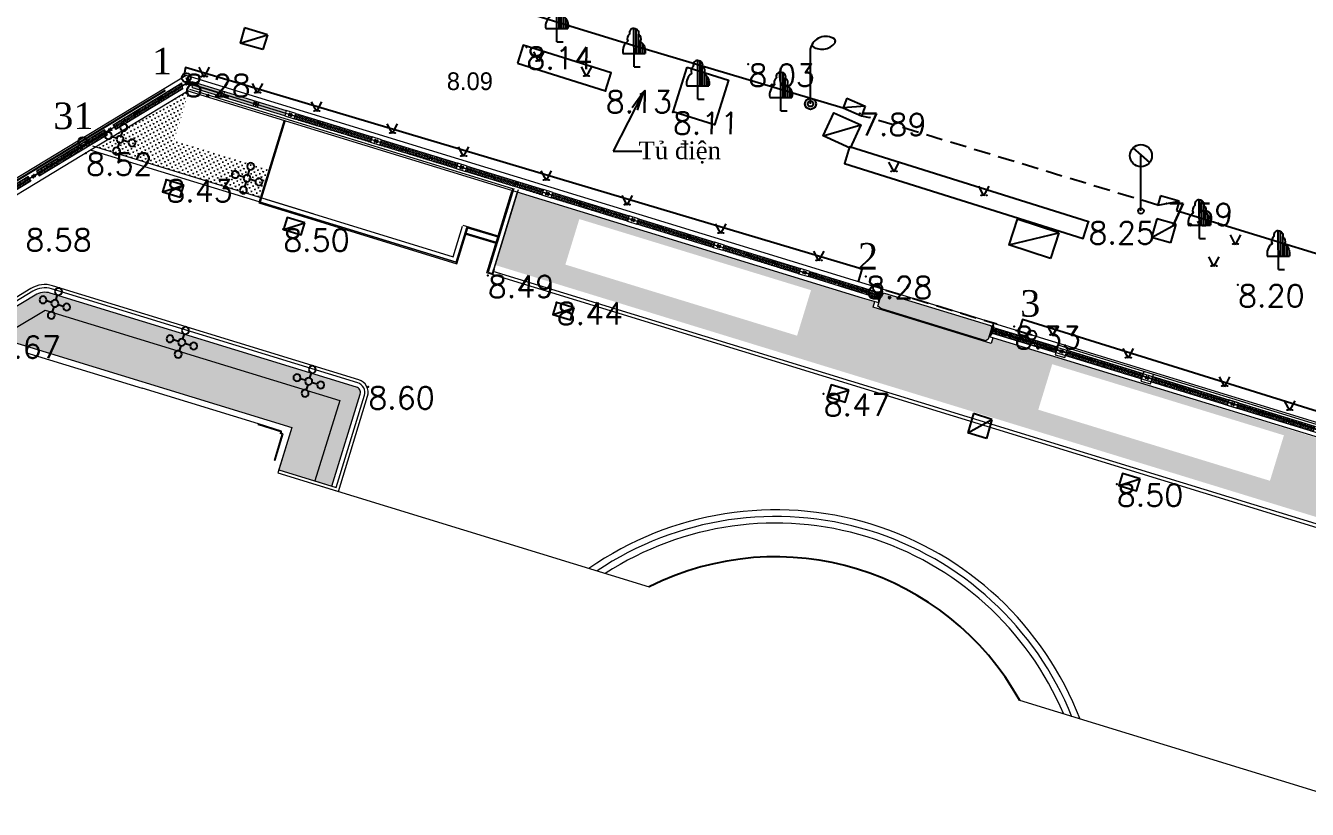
# Model space of a CAD drawing. Header units: inches. Extents: x 587740 to 588006, y 2325787 to 2326106.
# Drawn here: x 587838 to 587895.9, y 2326013 to 2326048.4 of the extents above; entities that cross this region are included whole.
import ezdxf
from ezdxf.enums import TextEntityAlignment as Align

# ---------------------------------------------------------------- set-up
doc = ezdxf.new("R2010")
doc.units = ezdxf.units.IN
doc.header["$MEASUREMENT"] = 0
doc.header["$PDSIZE"] = 0.1
doc.linetypes.add('DASHED', pattern=[1.13, 0.75, -0.38])
doc.linetypes.add('Xref MBTHANGBONGOAINHA COTE SAN VUON$0$Xref Mat bang thang ngoai nha$0$HIDDEN', pattern=[0.375, 0.25, -0.125])
for name, color, linetype in [('Dia vat', 8, 'Continuous'), ('diem', 8, 'Continuous'), ('DIEN_CHIEU_SANG', 242, 'Continuous'), ('DIEN_HA_THE', 242, 'Continuous'), ('Docao', 22, 'Continuous'), ('duongdien', 1, 'Continuous'), ('GIAOTHONG', 31, 'Continuous'), ('Ho ga', 8, 'Continuous'), ('KYHIEU', 2, 'Continuous'), ('KYHIEUCAY', 242, 'Continuous'), ('KYHIEUGT', 242, 'Continuous'), ('mocgioi', 2, 'Continuous'), ('VTgioi', 40, 'Continuous'), ('Xref Landscape 2020 05 04$0$$0$KT-Tuong', 1, 'Continuous'), ('Xref Landscape 2020 05 04$0$CDC-E-Lighting', 2, 'Continuous'), ('Xref Landscape 2020 05 04$0$KT-Tuong', 1, 'Continuous'), ('Xref MBTHANGBONGOAINHA COTE SAN VUON$0$hoan thien', 41, 'Continuous')]:
    doc.layers.add(name, color=color, linetype=linetype)
for name, color, linetype, lineweight in [('Xref Landscape 2020 05 04$0$A1-DIM', 253, 'Continuous', 13), ('Xref Landscape 2020 05 04$0$i_hatch', 250, 'Continuous', 5), ('Xref Landscape 2020 05 04$0$MANH', 136, 'Continuous', 5), ('Xref Landscape 2020 05 04$0$NSV - Hatch', 8, 'Continuous', 9), ('Xref Landscape 2020 05 04$0$THAY', 4, 'Continuous', 20), ('Xref Landscape 2020 05 04$0$tree', 74, 'Continuous', 13), ('Xref Landscape 2020 05 04$0$Xref Landscape$0$THAY', 4, 'Continuous', 20), ('Xref Mat bang tang 1$0$A-THAY', 4, 'Continuous', 20), ('Xref Mat bang tang 1$0$MANH', 136, 'Continuous', 5), ('Xref mat dung 1$0$hoan thien', 41, 'Continuous', 20), ('Xref mat dung 1$0$MANH', 136, 'Continuous', 5), ('Xref mat dung 1$0$THAY', 4, 'Continuous', 20), ('Xref MBTHANGBONGOAINHA COTE SAN VUON$0$NSV - Hatch', 8, 'Continuous', 9), ('Xref MBTHANGBONGOAINHA COTE SAN VUON$0$THAY', 4, 'Continuous', 20), ('Xref MBTHANGBONGOAINHA COTE SAN VUON$0$Xref Landscape$0$THAY', 4, 'Continuous', 20)]:
    doc.layers.add(name, color=color, linetype=linetype, lineweight=lineweight)
doc.styles.add('L_B', font='ARIALN.TTF')
doc.styles.add('VN1', font='VSSW.shx')
doc.styles.add('VNARIAL', font='txt.shx')
doc.styles.add('VNT', font='')
doc.styles.add('VNTIME', font='')
doc.styles.get('VNT').set_extended_font_data('.VnTime')
doc.styles.get('VNTIME').set_extended_font_data('.VnTime')
pattern_1 = [(0, (-39650, 10900), (37.5, 37.5), [18.75, -56.25]), (90, (-39640.625, 10890.625), (-37.5, 37.5), [18.75, -56.25])]
pattern_2 = [(0, (-30495, 10900), (37.5, 37.5), [18.75, -56.25]), (90, (-30485.625, 10890.625), (-37.5, 37.5), [18.75, -56.25])]
pattern_3 = [(162.94485, (587837.1625, 2326033.80572), (-0.15616437, -0.08284136), [0.0625, -0.1875]), (252.94485, (587837.1418, 2326033.84476), (0.08284132, -0.1561644), [0.0625, -0.18750003])]

# ---------------------------------------------------------------- blocks, each defined once
blk = doc.blocks.new('tree')
at = {"layer": 'KYHIEU'}
for points in [[(0, 1.75, 0.497303), (-0.198, 1.489, 0.339551), (-0.285, 1.164, 0.289175), (-0.5, 0.602)], [(0, 1.75, -0.497303), (0.198, 1.489, -0.339551), (0.285, 1.164, -0.289175), (0.5, 0.602)]]:
    blk.add_lwpolyline(points, format="xyb", dxfattribs=at)
for points in [[(0, 0), (0, 1.75)], [(0.1, 0.602), (0.1, 1.724)], [(0.2, 0.602), (0.2, 1.487)], [(-0.5, 0.602), (0.5, 0.602)], [(0.3, 0.602), (0.3, 1.152)], [(0.4, 0.602), (0.4, 1.048)], [(0.5, 0.602), (0.5, 0.823)], [(0, 0), (0.28, -0.002)]]:
    blk.add_lwpolyline(points, dxfattribs=at)
blk = doc.blocks.new('BIENBAO')
at = {"layer": 'KYHIEU'}
for p, q in [((-0.36, 2.847), (0.392, 2.19)), ((0, 0), (0, 2.5))]:
    blk.add_line(p, q, dxfattribs=at)
for centre, radius in [((0, 2.5), 0.5), ((0, 0), 0.125)]:
    blk.add_circle(centre, radius, dxfattribs=at)
at = {"layer": 'KYHIEU', "style": 'L_B'}
blk.add_attdef('SORT', (0.475, -0.004), '', height=0.5, dxfattribs=at)
blk = doc.blocks.new('lightp')
at = {"layer": 'duongdien'}
for points in [[(1.097, 2.919, 0.523652), (0, 2.5, 0.549376)], [(0.048, 2.635, 0.420531), (1.114, 2.755, 0.572241)]]:
    blk.add_lwpolyline(points, format="xyb", dxfattribs=at)
blk.add_lwpolyline([(0, 0), (0, 2.5)], dxfattribs=at)
for radius in [0.25, 0.125]:
    blk.add_circle((0, 0), radius, dxfattribs=at)
blk.add_arc((0.949, 2.821), 0.178, 338.08956, 33.4085, dxfattribs=at)
blk = doc.blocks.new('Xref Landscape 2020 05 04$0$li85')
at = {"linetype": 'ByBlock'}
for p, q in [((-100, 0), (-250, 0)), ((0, 100), (0, 250)), ((100, 0), (250, 0)), ((0, -100), (0, -250))]:
    blk.add_line(p, q, dxfattribs=at)
for centre in [(0, 350), (-350, 0), (0, 0), (350, 0), (0, -350)]:
    blk.add_circle(centre, 100, dxfattribs=at)
blk = doc.blocks.new('Xref Landscape 2020 05 04$0$123333')
at = {"layer": 'Xref Landscape 2020 05 04$0$tree'}
h = blk.add_hatch(dxfattribs=at)
h.set_pattern_fill('CROSS', color=256, scale=150)
h.set_pattern_definition([(9e-15, (-1079850.712, 449499.754), (37.5, 37.5), [18.75, -56.25]), (90, (-1079841.337, 449490.38), (-37.5, 37.5), [18.75, -56.25])])
h.paths.add_polyline_path([(350, 134), (1425, 134), (1425, 250), (350, 250)])
h = blk.add_hatch(dxfattribs=at)
h.set_pattern_fill('CROSS', color=256, scale=150)
h.set_pattern_definition([(9e-15, (-1079850.712, 449367.128), (37.5, 37.5), [18.75, -56.25]), (90, (-1079841.337, 449357.753), (-37.5, 37.5), [18.75, -56.25])])
h.paths.add_polyline_path([(350, 1), (1425, 1), (1425, 117), (350, 117)])
h = blk.add_hatch(dxfattribs=at)
h.set_pattern_fill('CROSS', color=256, scale=150)
h.set_pattern_definition([(9e-15, (-1078592.38, 449499.754), (37.5, 37.5), [18.75, -56.25]), (90, (-1078583.004, 449490.38), (-37.5, 37.5), [18.75, -56.25])])
h.paths.add_polyline_path([(1625, 134), (2675, 134), (2675, 250), (1625, 250)])
h = blk.add_hatch(dxfattribs=at)
h.set_pattern_fill('CROSS', color=256, scale=150)
h.set_pattern_definition([(9e-15, (-1078592.38, 449367.128), (37.5, 37.5), [18.75, -56.25]), (90, (-1078583.004, 449357.753), (-37.5, 37.5), [18.75, -56.25])])
h.paths.add_polyline_path([(1625, 1), (2675, 1), (2675, 117), (1625, 117)])
h = blk.add_hatch(dxfattribs=at)
h.set_pattern_fill('CROSS', color=256, scale=150)
h.set_pattern_definition([(9e-15, (-1077459.045, 449499.754), (37.5, 37.5), [18.75, -56.25]), (90, (-1077449.67, 449490.38), (-37.5, 37.5), [18.75, -56.25])])
h.paths.add_polyline_path([(2875, 134), (3950, 134), (3950, 250), (2875, 250)])
h = blk.add_hatch(dxfattribs=at)
h.set_pattern_fill('CROSS', color=256, scale=150)
h.set_pattern_definition([(9e-15, (-1077459.045, 449367.128), (37.5, 37.5), [18.75, -56.25]), (90, (-1077449.67, 449357.753), (-37.5, 37.5), [18.75, -56.25])])
h.paths.add_polyline_path([(2875, 1), (3950, 1), (3950, 117), (2875, 117)])
at = {"layer": 'Xref Landscape 2020 05 04$0$$0$KT-Tuong', "ltscale": 3}
for points in [[(125, 129), (161, 129, 0.414214), (168, 136), (168, 175), (175, 175), (175, 75), (168, 75), (168, 114, 0.414214), (161, 121), (125, 121)], [(4175, 129), (4139, 129, -0.414214), (4132, 136), (4132, 175), (4125, 175), (4125, 75), (4132, 75), (4132, 114, -0.414214), (4139, 121), (4175, 121)]]:
    blk.add_lwpolyline(points, format="xyb", dxfattribs=at)
for points in [[(1498, 75), (1553, 75), (1553, 175), (1498, 175)], [(1505, 82), (1546, 82), (1546, 168), (1505, 168)], [(2748, 75), (2803, 75), (2803, 175), (2748, 175)], [(2755, 82), (2796, 82), (2796, 168), (2755, 168)]]:
    blk.add_lwpolyline(points, close=True, dxfattribs=at)
at = {"layer": 'Xref Landscape 2020 05 04$0$A1-DIM'}
for points in [[(175, 134), (1498, 134), (1498, 117), (175, 117)], [(1553, 134), (2748, 134), (2748, 117), (1553, 117)], [(2803, 133), (4125, 134), (4125, 117), (2803, 117)]]:
    blk.add_lwpolyline(points, close=True, dxfattribs=at)
at = {"layer": 'Xref Landscape 2020 05 04$0$MANH'}
for p, q in [((1425, 250), (1425, 0)), ((1625, 250), (1625, 0)), ((2675, 250), (2675, 0)), ((2875, 250), (2875, 0))]:
    blk.add_line(p, q, dxfattribs=at)
blk.add_lwpolyline([(350, 250), (3950, 250), (3950, 0), (350, 0)], close=True, dxfattribs=at)
blk = doc.blocks.new('Xref Landscape 2020 05 04$0$hangrao')
at = {"layer": 'Xref Landscape 2020 05 04$0$i_hatch'}
h = blk.add_hatch(dxfattribs=at)
h.set_pattern_fill('AR-CONC', color=256, scale=15)
h.set_pattern_definition([(230, (11579.68, 18676.04), (-107.58903, 9.4128), [11.25, -123.75]), (175, (11579.68, 18676.04), (20.8127, -112.8288), [9, -99]), (280.4514, (11570.72, 18676.82), (-86.7764, -103.4159), [9.561, -105.1713]), (226.1842, (11579.68, 18646.04), (-160.0862, 24.8279), [16.875, -185.625]), (276.6356, (11566.34, 18648.11), (-140.1994, -146.1177), [14.3415, -157.757]), (171.1842, (11579.68, 18646.04), (-140.1993, -146.1178), [13.5, -148.5]), (201, (11564.68, 18653.54), (-89.53606, 60.39283), [11.25, -123.75]), (146, (11564.68, 18653.54), (-36.4973, -108.7725), [9, -99]), (251.4514, (11557.22, 18658.57), (-126.0334, -48.3796), [9.561, -105.1713]), (217.5, (11579.683, 18676.04), (-1.82398, -49.93408), [0, -97.8, 0, -100.5, 0, -99.375]), (187.5, (11579.683, 18676.04), (-39.46043, -59.16176), [0, -57.3, 0, -95.55, 0, -37.875]), (147.5, (11613.133, 18676.04), (-80.07337, 3.38323), [0, -37.5, 0, -117, 0, -155.25]), (137.5, (11628.13, 18676.04), (-87.47793, -15.01575), [0, -48.75, 0, -77.7, 0, -110.25])])
h.paths.add_polyline_path([(2527, 24180), (-2443, 24180), (-2600, 24245), (-2600, 24813), (-2488, 24900), (2514, 24900), (2600, 24844), (2600, 24282)])
at = {"layer": 'Xref Landscape 2020 05 04$0$tree'}
h = blk.add_hatch(dxfattribs=at)
h.set_pattern_fill('CROSS', color=256, scale=150, angle=48.28913)
h.set_pattern_definition([(48.2891338, (-1090556.377, -483732.562), (-3.0427524, 52.9456481), [18.75, -56.25]), (138.2891338, (-1090543.14, -483731.8), (-52.9456481, -3.0427524), [18.75, -56.25])])
h.paths.add_polyline_path([(-36275, 23754), (-35566, 24550), (-35618, 24666), (-36362, 23832)])
h = blk.add_hatch(dxfattribs=at)
h.set_pattern_fill('CROSS', color=256, scale=150, angle=48.28913)
h.set_pattern_definition([(48.2891338, (-1090457.37, -483820.81), (-3.0427524, 52.9456481), [18.75, -56.25]), (138.2891338, (-1090444.133, -483820.048), (-52.9456481, -3.0427524), [18.75, -56.25])])
h.paths.add_polyline_path([(-35507, 24417), (-35559, 24533), (-35548, 24546), (-35548, 24546), (-36263, 23744), (-36176, 23666)])
h = blk.add_hatch(dxfattribs=at)
h.set_pattern_fill('CROSS', color=256, scale=150)
h.set_pattern_definition([(0, (157131.874, 10900), (37.5, 37.5), [18.75, -56.25]), (90, (157141.25, 10890.625), (-37.5, 37.5), [18.75, -56.25])])
h.paths.add_polyline_path([(-30744, 24734), (-30744, 24850), (-32046, 24850), (-32046, 24733)])
h.paths.add_polyline_path([(-32046, 24717), (-32046, 24600), (-30744, 24600), (-30744, 24717)])
h.paths.add_polyline_path([(-32246, 24600), (-32246, 24717), (-33673, 24717), (-33673, 24600)])
h.paths.add_polyline_path([(-33673, 24850), (-33673, 24734), (-32246, 24734), (-32246, 24850)])
h.paths.add_polyline_path([(-35208, 24850), (-35156, 24734), (-33873, 24734), (-33873, 24850)])
h.paths.add_polyline_path([(-33873, 24600), (-33873, 24717), (-35148, 24717), (-35096, 24600)])
h = blk.add_hatch(dxfattribs=at)
h.set_pattern_fill('CROSS', color=256, scale=150)
h.set_pattern_definition(pattern_1)
h.paths.add_polyline_path([(-4809, 24733), (-5994, 24733), (-5994, 24850), (-4809, 24850)])
h.paths.add_polyline_path([(-5994, 24600), (-4809, 24600), (-4809, 24717), (-5994, 24717)])
h = blk.add_hatch(dxfattribs=at)
h.set_pattern_fill('CROSS', color=256, scale=150)
h.set_pattern_definition(pattern_1)
h.paths.add_polyline_path([(-4609, 24733), (-3484, 24733), (-3484, 24850), (-4609, 24850)])
h.paths.add_polyline_path([(-3484, 24600), (-4609, 24600), (-4609, 24717), (-3484, 24717)])
h = blk.add_hatch(dxfattribs=at)
h.set_pattern_fill('CROSS', color=256, scale=150)
h.set_pattern_definition(pattern_1)
h.paths.add_polyline_path([(-2750, 24733), (-2750, 24850), (-3286, 24850), (-3286, 24733)])
h.paths.add_polyline_path([(-2750, 24600), (-2750, 24717), (-3286, 24717), (-3286, 24600)])
h = blk.add_hatch(dxfattribs=at)
h.set_pattern_fill('CROSS', color=256, scale=150)
h.set_pattern_definition(pattern_1)
h.paths.add_polyline_path([(2750, 24733), (2750, 24850), (3286, 24850), (3286, 24733)])
h.paths.add_polyline_path([(2750, 24600), (2750, 24717), (3286, 24717), (3286, 24600)])
h = blk.add_hatch(dxfattribs=at)
h.set_pattern_fill('CROSS', color=256, scale=150)
h.set_pattern_definition(pattern_2)
h.paths.add_polyline_path([(4465, 24733), (3484, 24733), (3484, 24850), (4465, 24850)])
h.paths.add_polyline_path([(3484, 24600), (4465, 24600), (4465, 24717), (3484, 24717)])
h = blk.add_hatch(dxfattribs=at)
h.set_pattern_fill('CROSS', color=256, scale=150)
h.set_pattern_definition(pattern_2)
h.paths.add_polyline_path([(4665, 24733), (5706, 24733), (5706, 24850), (4665, 24850)])
h.paths.add_polyline_path([(5706, 24600), (4665, 24600), (4665, 24717), (5706, 24717)])
h = blk.add_hatch(dxfattribs=at)
h.set_pattern_fill('CROSS', color=256, scale=150, angle=48.28913)
h.set_pattern_definition([(48.2891338, (-1091310.465, -484578.61), (-3.0427524, 52.9456481), [18.75, -56.25]), (138.2891338, (-1091297.23, -484577.85), (-52.9456481, -3.0427524), [18.75, -56.25])])
h.paths.add_polyline_path([(-37107, 22821), (-36408, 23605), (-36495, 23682), (-37194, 22899)])
h = blk.add_hatch(dxfattribs=at)
h.set_pattern_fill('CROSS', color=256, scale=150, angle=48.28913)
h.set_pattern_definition([(48.2891338, (-1091211.458, -484666.856), (-3.0427524, 52.9456481), [18.75, -56.25]), (138.2891338, (-1091198.22, -484666.095), (-52.9456481, -3.0427524), [18.75, -56.25])])
h.paths.add_polyline_path([(-37008, 22733), (-36309, 23517), (-36396, 23594), (-37095, 22810)])
h = blk.add_hatch(dxfattribs=at)
h.set_pattern_fill('CROSS', color=256, scale=150, angle=48.28913)
h.set_pattern_definition([(48.2891338, (-1092147.725, -485517.97), (-3.0427524, 52.9456481), [18.75, -56.25]), (138.2891338, (-1092134.49, -485517.21), (-52.9456481, -3.0427524), [18.75, -56.25])])
h.paths.add_polyline_path([(-37955, 21869), (-37240, 22672), (-37327, 22749), (-38042, 21947)])
h = blk.add_hatch(dxfattribs=at)
h.set_pattern_fill('CROSS', color=256, scale=150, angle=48.28913)
h.set_pattern_definition([(48.2891338, (-1092048.717, -485606.216), (-3.0427524, 52.9456481), [18.75, -56.25]), (138.2891338, (-1092035.48, -485605.456), (-52.9456481, -3.0427524), [18.75, -56.25])])
h.paths.add_polyline_path([(-37856, 21781), (-37141, 22584), (-37228, 22661), (-37943, 21858)])
at = {"layer": 'DEFPOINTS'}
for p, q in [((-2697, 24850), (-2655, 24850)), ((-2655, 24600), (-2697, 24600)), ((-2655, 24850), (-2655, 24600)), ((2655, 24850), (2655, 24600)), ((2698, 24850), (2655, 24850)), ((2655, 24600), (2698, 24600))]:
    blk.add_line(p, q, dxfattribs=at)
at = {"layer": 'Xref Landscape 2020 05 04$0$A1-DIM'}
for points in [[(-35431, 24676), (-36311, 23689), (-36323, 23700), (-35439, 24693)], [(-35340, 24717), (-33801, 24717), (-33801, 24734), (-35347, 24734)], [(-32174, 24717), (-33746, 24717), (-33746, 24734), (-32174, 24734)], [(-4737, 24717), (-6169, 24717), (-6169, 24734), (-4737, 24733)], [(-4682, 24733), (-3434, 24733)], [(-3434, 24717), (-4682, 24717)], [(4538, 24733), (3434, 24733), (3434, 24717), (4538, 24717)], [(4593, 24717), (5881, 24717), (5881, 24733), (4593, 24733)]]:
    blk.add_lwpolyline(points, dxfattribs=at)
for points in [[(-32119, 24733), (-30569, 24734), (-30569, 24717), (-32119, 24717)], [(-3334, 24733), (-2742, 24733), (-2742, 24717), (-3334, 24717)], [(3334, 24733), (2745, 24733), (2745, 24717), (3334, 24717)], [(-37155, 22767), (-36360, 23659), (-36348, 23648), (-37143, 22756)], [(-38072, 21739), (-37192, 22726), (-37179, 22715), (-38060, 21728)]]:
    blk.add_lwpolyline(points, close=True, dxfattribs=at)
at = {"layer": 'Xref Landscape 2020 05 04$0$KT-Tuong', "ltscale": 3}
for points in [[(-35392, 24711), (-35425, 24697, -0.414214), (-35434, 24700), (-35450, 24735), (-35456, 24733), (-35416, 24641), (-35409, 24644), (-35425, 24680, -0.414214), (-35421, 24689), (-35389, 24704)], [(-35392, 24711), (-35359, 24726, 0.414214), (-35356, 24735), (-35372, 24771), (-35365, 24773), (-35324, 24682), (-35331, 24679), (-35347, 24715, 0.414214), (-35356, 24718), (-35389, 24704)], [(-30519, 24729), (-30555, 24729, -0.414214), (-30562, 24736), (-30562, 24775), (-30569, 24775), (-30569, 24675), (-30562, 24675), (-30562, 24714, -0.414214), (-30555, 24721), (-30519, 24721)], [(-6219, 24729), (-6183, 24729, 0.414214), (-6176, 24736), (-6176, 24775), (-6169, 24775), (-6169, 24675), (-6176, 24675), (-6176, 24714, 0.414214), (-6183, 24721), (-6219, 24721)], [(-3385, 24729), (-3421, 24729, -0.414214), (-3428, 24736), (-3428, 24775), (-3435, 24775), (-3435, 24675), (-3428, 24675), (-3428, 24714, -0.414214), (-3421, 24721), (-3385, 24721)], [(-3385, 24729), (-3349, 24729, 0.414214), (-3342, 24736), (-3342, 24775), (-3335, 24775), (-3335, 24675), (-3342, 24675), (-3342, 24714, 0.414214), (-3349, 24721), (-3385, 24721)], [(3385, 24729), (3349, 24729, -0.414214), (3342, 24736), (3342, 24775), (3335, 24775), (3335, 24675), (3342, 24675), (3342, 24714, -0.414214), (3349, 24721), (3385, 24721)], [(3385, 24729), (3421, 24729, 0.414214), (3428, 24736), (3428, 24775), (3435, 24775), (3435, 24675), (3428, 24675), (3428, 24714, 0.414214), (3421, 24721), (3385, 24721)], [(5931, 24729), (5895, 24729, -0.414214), (5888, 24736), (5888, 24775), (5881, 24775), (5881, 24675), (5888, 24675), (5888, 24714, -0.414214), (5895, 24721), (5931, 24721)], [(-38102, 21698), (-38078, 21725, 0.414214), (-38078, 21735), (-38107, 21761), (-38103, 21766), (-38028, 21700), (-38033, 21694), (-38062, 21720, 0.414214), (-38072, 21719), (-38095, 21693)]]:
    blk.add_lwpolyline(points, format="xyb", dxfattribs=at)
for points in [[(-33801, 24675), (-33746, 24675), (-33746, 24775), (-33801, 24775)], [(-33793, 24682), (-33753, 24682), (-33753, 24768), (-33793, 24768)], [(-32174, 24675), (-32119, 24675), (-32119, 24775), (-32174, 24775)], [(-32166, 24682), (-32126, 24682), (-32126, 24768), (-32166, 24768)], [(-4682, 24675), (-4737, 24675), (-4737, 24775), (-4682, 24775)], [(-4689, 24682), (-4729, 24682), (-4729, 24768), (-4689, 24768)], [(-2742, 24675), (-2697, 24675), (-2697, 24775), (-2742, 24775)], [(-2735, 24682), (-2705, 24682), (-2705, 24768), (-2735, 24768)], [(2745, 24675), (2698, 24675), (2698, 24775), (2745, 24775)], [(2738, 24682), (2705, 24682), (2705, 24768), (2738, 24768)], [(4593, 24675), (4538, 24675), (4538, 24775), (4593, 24775)], [(4585, 24682), (4545, 24682), (4545, 24768), (4585, 24768)], [(-36316, 23620), (-36280, 23661), (-36354, 23728), (-36391, 23687)], [(-36317, 23630), (-36290, 23661), (-36354, 23718), (-36381, 23687)], [(-37148, 22687), (-37111, 22728), (-37186, 22795), (-37223, 22754)], [(-37148, 22697), (-37121, 22727), (-37185, 22784), (-37212, 22754)]]:
    blk.add_lwpolyline(points, close=True, dxfattribs=at)
at = {"layer": 'Xref Landscape 2020 05 04$0$MANH'}
for p, q in [((-35208, 24850), (-30744, 24850)), ((-30744, 24600), (-35096, 24600)), ((-33873, 24850), (-33873, 24600)), ((-33673, 24850), (-33673, 24600)), ((-32246, 24850), (-32246, 24600)), ((-32046, 24850), (-32046, 24600)), ((-30744, 24850), (-30744, 24600)), ((-4809, 24850), (-4809, 24600)), ((-4609, 24850), (-4609, 24600)), ((-3485, 24850), (-3485, 24600)), ((-3285, 24850), (-3285, 24600)), ((-2805, 24850), (-2805, 24600)), ((-2697, 24850), (-2805, 24850)), ((-2805, 24600), (-2697, 24600)), ((-2600, 24850), (-2600, 24600)), ((2805, 24850), (2805, 24600)), ((3285, 24850), (3285, 24600)), ((3485, 24850), (3485, 24600)), ((4465, 24850), (4465, 24600)), ((4665, 24850), (4665, 24600)), ((-36362, 23832), (-36175, 23665)), ((-36495, 23682), (-36308, 23516)), ((-37327, 22749), (-37140, 22583)), ((-37194, 22899), (-37007, 22732))]:
    blk.add_line(p, q, dxfattribs=at)
for points in [[(-35506, 24416), (-37856, 21780), (-38042, 21947), (-35618, 24666)], [(2698, 24600), (5706, 24600), (5706, 24850), (2698, 24850)]]:
    blk.add_lwpolyline(points, dxfattribs=at)
blk.add_lwpolyline([(-5994, 24850), (-2805, 24850), (-2805, 24600), (-5994, 24600)], close=True, dxfattribs=at)
at = {"layer": 'Xref Landscape 2020 05 04$0$Xref Landscape$0$THAY'}
for p, q in [((2620, 24405), (2620, 25045)), ((2620, 25045), (41436, 25045)), ((2698, 24850), (2620, 25045)), ((-2805, 24850), (-2697, 24850)), ((-2697, 24600), (-2805, 24600)), ((-2697, 24600), (-2620, 24405)), ((2698, 24600), (2620, 24405)), ((40796, 24405), (2620, 24405))]:
    blk.add_line(p, q, dxfattribs=at)
for points in [[(-47047, -45529), (-47047, 11174), (-35255, 24405), (-3384, 24405), (-2620, 24405), (-2620, 25045), (-35542, 25045), (-47687, 11418), (-47687, -32103)], [(2790, 25045), (2790, 25045), (-2790, 25045), (-2790, 25045)], [(-2697, 24675), (-2697, 24600), (-2697, 24850), (-2620, 25045)], [(-35506, 24416), (-35618, 24666)], [(-35096, 24600), (-35208, 24850)], [(2790, 24405), (2790, 24140), (-2790, 24140), (-2790, 24405)], [(41835, 23900), (40991, 23900), (40991, 24600), (2698, 24600), (2698, 24850), (41241, 24850)], [(-38155, 21444), (-38342, 21611)], [(-38042, 21947), (-37856, 21780)], [(-40850, 18421), (-41036, 18587)], [(-40737, 18923), (-40550, 18757)]]:
    blk.add_lwpolyline(points, dxfattribs=at)
for points in [[(5706, 24500), (6156, 24500), (6156, 24950), (5706, 24950)], [(9756, 24500), (10206, 24500), (10206, 24950), (9756, 24950)], [(-30744, 24600), (-30294, 24600), (-30294, 24850), (-30744, 24850)], [(-26694, 24600), (-26244, 24600), (-26244, 24850), (-26694, 24850)], [(-22644, 24600), (-22194, 24600), (-22194, 24850), (-22644, 24850)], [(-18594, 24600), (-18144, 24600), (-18144, 24850), (-18594, 24850)], [(-14544, 24600), (-14094, 24600), (-14094, 24850), (-14544, 24850)], [(-10494, 24600), (-10044, 24600), (-10044, 24850), (-10494, 24850)], [(-6444, 24600), (-5994, 24600), (-5994, 24850), (-6444, 24850)], [(2527, 24180), (-2443, 24180), (-2600, 24245), (-2600, 24813), (-2488, 24900), (2514, 24900), (2600, 24844), (2600, 24282)], [(13806, 24600), (14256, 24600), (14256, 24850), (13806, 24850)]]:
    blk.add_lwpolyline(points, close=True, dxfattribs=at)
for p in [(-30644, 24600), (-26594, 24600), (-22544, 24600), (-18494, 24600), (-14444, 24600), (-10394, 24600), (5806, 24600), (9856, 24600), (13906, 24600)]:
    blk.add_blockref('Xref Landscape 2020 05 04$0$123333', p, dxfattribs=at)
at = {"layer": 'Xref Landscape 2020 05 04$0$Xref Landscape$0$THAY', "xscale": -0.9999999999999998, "rotation": 48.28913377081286}
blk.add_blockref('Xref Landscape 2020 05 04$0$123333', (-37922, 21706), dxfattribs=at)
at = {"layer": 'Xref Landscape 2020 05 04$0$Xref Landscape$0$THAY', "rotation": 48.28913377079771}
blk.add_blockref('Xref Landscape 2020 05 04$0$123333', (-43478, 15472), dxfattribs=at)
blk = doc.blocks.new('BON-HOA')
at = {"layer": 'KYHIEU'}
for q in [(-0.234, 0.442), (0.234, 0.442)]:
    blk.add_line((0, 0), q, dxfattribs=at)
for centre in [(-0.118, 0.028), (0.118, 0.028)]:
    blk.add_circle(centre, 0.01, dxfattribs=at)

msp = doc.modelspace()

# ---------------------------------------------------------------- hatches: boundary and pattern name
at = {"layer": 'Xref Landscape 2020 05 04$0$tree'}
h = msp.add_hatch(dxfattribs=at)
h.set_pattern_fill('CROSS', color=256, scale=500, angle=180)
h.set_pattern_definition(pattern_3)
h.paths.add_polyline_path([(587848.598, 2326040.6), (587848.997, 2326041.901), (587844.705, 2326043.218), (587845.378, 2326045.412), (587845.325, 2326045.428), (587841.19, 2326042.873)])
h = msp.add_hatch(dxfattribs=at)
h.set_pattern_fill('CROSS', color=256, scale=500, angle=180)
h.set_pattern_definition(pattern_3)
h.paths.add_polyline_path([(587872.846, 2326034.365), (587862.377, 2326037.576), (587863.008, 2326039.632), (587873.476, 2326036.42)], flags=16)
h.paths.add_polyline_path([(587883.745, 2326031.021), (587894.213, 2326027.81), (587894.844, 2326029.865), (587884.375, 2326033.077)], flags=16)
h.paths.add_polyline_path([(587860.204, 2326040.822), (587876.362, 2326035.906), (587876.285, 2326035.653), (587876.616, 2326035.551), (587881.455, 2326034.067), (587881.619, 2326034.016), (587881.697, 2326034.269), (587897.832, 2326029.278), (587896.831, 2326026.013), (587859.202, 2326037.557)])
h = msp.add_hatch(dxfattribs=at)
h.set_pattern_fill('STARS', color=5, scale=600)
h.set_pattern_definition([(342.94485, (587837.1625, 2326033.80572), (0.0380998, 0.124191), [0.075, -0.075]), (42.94485, (587837.1625, 2326033.80572), (-0.0885027, 0.0950909), [0.075, -0.075]), (102.9448, (587837.2174, 2326033.85682), (-0.12660245, -0.0291002), [0.075, -0.075])])
edge = h.paths.add_edge_path()
edge.add_line((587851.064, 2326027.805), (587851.829, 2326027.57))
edge.add_line((587851.829, 2326027.57), (587853.105, 2326031.73))
edge.add_arc((587852.866, 2326031.803), 0.25, 342.94484, 432.94484)
edge.add_line((587852.939, 2326032.042), (587839.104, 2326036.287))
edge.add_arc((587838.854, 2326035.474), 0.85, 72.94485, 121.24142)
edge.add_line((587838.414, 2326036.201), (587835.614, 2326034.503))
edge.add_arc((587836.055, 2326033.776), 0.85, 121.24142, 162.94485)
edge.add_line((587835.242, 2326034.025), (587832.618, 2326025.472))
edge.add_arc((587832.857, 2326025.399), 0.25, 162.94484, 252.94484)
edge.add_line((587832.784, 2326025.16), (587833.31, 2326024.998))
edge.add_line((587833.31, 2326024.998), (587836.013, 2326033.809))
edge.add_line((587836.013, 2326033.809), (587838.869, 2326035.522))
edge.add_line((587838.869, 2326035.522), (587852.179, 2326031.439))
edge.add_line((587852.179, 2326031.439), (587851.064, 2326027.805))
h = msp.add_hatch(dxfattribs=at)
h.set_pattern_fill('CROSS', color=256, scale=500, angle=180)
h.set_pattern_definition(pattern_3)
h.paths.add_polyline_path([(587849.429, 2326028.306), (587851.064, 2326027.805), (587852.179, 2326031.439), (587838.869, 2326035.522), (587836.013, 2326033.809), (587835.974, 2326033.681), (587833.31, 2326024.998), (587833.691, 2326024.672), (587836.65, 2326034.319), (587837.65, 2326034.012), (587850.016, 2326030.218)])

# ---------------------------------------------------------------- linework, layer by layer
for p, q in [((587844.296, 2326045.442), (587830.101, 2326036.831)), ((587859.143, 2326037.366), (587859.07, 2326037.127))]:
    msp.add_line(p, q)
at = {"layer": 'DEFPOINTS', "color": 6}
msp.add_arc((587871.872, 2326011.756), 12.619, 29.02634, 116.86335, dxfattribs=at)
at = {"layer": 'Dia vat'}
msp.add_lwpolyline([(587860.217, 2326046.668), (587864.195, 2326045.418), (587864.451, 2326046.233), (587860.474, 2326047.483)], close=True, dxfattribs=at)
msp.add_lwpolyline([(587875.616, 2326036.804), (587875.794, 2326037.363), (587845.219, 2326046.475), (587845.15, 2326046.162), (587845.191, 2326046.095)], dxfattribs=at)
for points, elevation in [([(587867.875, 2326046.494), (587869.749, 2326045.905), (587869.116, 2326043.893), (587867.243, 2326044.483)], 8.121), ([(587886.008, 2326039.505), (587875.221, 2326042.897), (587874.983, 2326042.141), (587885.77, 2326038.749)], 8.246)]:
    msp.add_lwpolyline(points, close=True, dxfattribs=dict(at, elevation=elevation))
at = {"layer": 'Dia vat', "elevation": 8.594}
msp.add_lwpolyline([(587918.277, 2326023.717), (587918.387, 2326024.073), (587883.031, 2326035.103), (587882.87, 2326034.579)], dxfattribs=at)
at = {"layer": 'diem'}
for p in [(587860.614, 2326047.402, 8.14), (587870.643, 2326046.632, 8.025), (587845.15, 2326046.162, 8.279), (587864.194, 2326045.429, 8.133), (587867.229, 2326044.461, 8.113), (587875.685, 2326044.403, 7.892), (587840.716, 2326042.61, 8.519), (587844.342, 2326041.408, 8.43), (587889.541, 2326040.341, 7.587), (587849.625, 2326039.181, 8.498), (587886.008, 2326039.505, 8.246), (587858.869, 2326037.089, 8.489), (587875.955, 2326037.04, 8.283), (587892.767, 2326036.661, 8.199), (587861.98, 2326035.864, 8.438), (587882.662, 2326034.774, 8.331), (587853.467, 2326032.052, 8.595), (587874.042, 2326031.745, 8.473), (587887.288, 2326027.664, 8.501)]:
    msp.add_point(p, dxfattribs=at)
at = {"layer": 'DIEN_HA_THE'}
for p, q in [((587865.886, 2326045.347), (587864.533, 2326042.695)), ((587865.886, 2326045.347), (587865.396, 2326044.662)), ((587865.886, 2326045.347), (587865.618, 2326044.548)), ((587864.533, 2326042.695), (587865.826, 2326042.695))]:
    msp.add_line(p, q, dxfattribs=at)
at = {"layer": 'GIAOTHONG'}
for p, q in [((587840.545, 2326055.139), (587865.282, 2326047.536)), ((587865.282, 2326047.536), (587874.931, 2326044.662)), ((587875.756, 2326044.293), (587876.116, 2326044.215)), ((587889.99, 2326040.025), (587912.17, 2326033.214))]:
    msp.add_line(p, q, dxfattribs=at)
at = {"layer": 'GIAOTHONG', "linetype": 'DASHED'}
for p, q in [((587889.14, 2326040.263), (587876.116, 2326044.215)), ((587877.571, 2326036.189), (587876.49, 2326036.52)), ((587878.064, 2326036.058), (587881.865, 2326034.895)), ((587883.447, 2326034.393), (587882.355, 2326034.709))]:
    msp.add_line(p, q, dxfattribs=at)
at = {"layer": 'Ho ga'}
for p, q in [((587847.88, 2326048.264), (587847.69, 2326047.583)), ((587848.911, 2326047.959), (587847.88, 2326048.264)), ((587847.69, 2326047.583), (587848.911, 2326047.959)), ((587848.911, 2326047.959), (587848.708, 2326047.293)), ((587848.708, 2326047.293), (587847.69, 2326047.583)), ((587875.096, 2326045.095), (587874.931, 2326044.662)), ((587875.096, 2326045.095), (587875.922, 2326044.725)), ((587875.922, 2326044.725), (587874.931, 2326044.662)), ((587874.931, 2326044.662), (587875.756, 2326044.293)), ((587875.922, 2326044.725), (587875.756, 2326044.293)), ((587889.26, 2326040.686), (587889.14, 2326040.263)), ((587889.14, 2326040.263), (587890.11, 2326040.448)), ((587890.11, 2326040.448), (587889.26, 2326040.686)), ((587890.11, 2326040.448), (587889.99, 2326040.025)), ((587882.791, 2326039.628), (587882.416, 2326038.473)), ((587884.672, 2326039.01), (587882.791, 2326039.628)), ((587889.107, 2326039.65), (587888.858, 2326038.807)), ((587889.963, 2326039.405), (587889.107, 2326039.65)), ((587882.416, 2326038.473), (587884.672, 2326039.01)), ((587884.672, 2326039.01), (587884.296, 2326037.855)), ((587888.858, 2326038.807), (587889.963, 2326039.405)), ((587889.963, 2326039.405), (587889.714, 2326038.563)), ((587884.296, 2326037.855), (587882.416, 2326038.473)), ((587889.714, 2326038.563), (587888.858, 2326038.807)), ((587880.817, 2326030.845), (587880.569, 2326029.982)), ((587880.569, 2326029.982), (587881.651, 2326030.586)), ((587881.651, 2326030.586), (587880.817, 2326030.845)), ((587881.651, 2326030.586), (587881.403, 2326029.724)), ((587881.403, 2326029.724), (587880.569, 2326029.982))]:
    msp.add_line(p, q, dxfattribs=at)
for points, elevation in [([(587875.245, 2326042.836), (587874.028, 2326043.392), (587874.506, 2326044.438), (587875.723, 2326043.882)], 8.141), ([(587845.143, 2326041.162), (587844.343, 2326041.408), (587844.177, 2326040.867), (587844.977, 2326040.621)], 8.43), ([(587862.781, 2326035.618), (587861.981, 2326035.864), (587861.815, 2326035.323), (587862.615, 2326035.077)], 8.438), ([(587875.183, 2326031.905), (587874.383, 2326032.151), (587874.217, 2326031.61), (587875.017, 2326031.364)], 8.459), ([(587888.344, 2326027.893), (587887.544, 2326028.139), (587887.378, 2326027.598), (587888.178, 2326027.352)], 8.467)]:
    msp.add_lwpolyline(points, close=True, dxfattribs=dict(at, elevation=elevation))
for points, elevation in [([(587874.028, 2326043.392), (587875.723, 2326043.882)], 8.141), ([(587844.177, 2326040.867), (587845.143, 2326041.162)], -0.037), ([(587849.646, 2326039.162), (587850.612, 2326039.457)], -8.467), ([(587861.815, 2326035.323), (587862.781, 2326035.618)], -0.029), ([(587874.217, 2326031.61), (587875.183, 2326031.905)], -0.008)]:
    msp.add_lwpolyline(points, dxfattribs=dict(at, elevation=elevation))
msp.add_lwpolyline([(587850.612, 2326039.457), (587849.812, 2326039.702), (587849.646, 2326039.162), (587850.446, 2326038.916)], close=True, dxfattribs=at)
msp.add_lwpolyline([(587887.378, 2326027.598), (587888.344, 2326027.893)], dxfattribs=at)
at = {"layer": 'KYHIEU', "color": 242}
msp.add_line((587845.329, 2326045.786), (587845.251, 2326046.021), dxfattribs=at)
at = {"layer": 'VTgioi'}
for centre in [(587845.251, 2326046.021), (587840.572, 2326043.133), (587876.49, 2326036.52), (587883.447, 2326034.393)]:
    msp.add_circle(centre, 0.2, dxfattribs=at)
at = {"layer": 'Xref Landscape 2020 05 04$0$MANH'}
for points in [[(587857.939, 2326039.304), (587857.44, 2326037.679), (587840.961, 2326042.734)], [(587850.988, 2326039.868), (587841.02, 2326042.926)], [(587859.07, 2326037.127), (587858.831, 2326037.2), (587859.965, 2326040.895)], [(587896.695, 2326025.741), (587859.114, 2326037.27), (587860.204, 2326040.822)], [(587898.083, 2326029.242), (587896.938, 2326025.509), (587859.07, 2326037.127)], [(587911.75, 2326025.41), (587884.242, 2326033.85)]]:
    msp.add_lwpolyline(points, dxfattribs=at)
msp.add_lwpolyline([(587849.429, 2326028.306), (587852.02, 2326027.511), (587853.296, 2326031.671, 0.414214), (587852.998, 2326032.233), (587839.162, 2326036.478, 0.213909), (587838.31, 2326036.372), (587835.51, 2326034.674, 0.184001), (587835.051, 2326034.084), (587832.427, 2326025.531, 0.414214), (587832.725, 2326024.968), (587833.691, 2326024.672), (587836.65, 2326034.319), (587850.016, 2326030.218)], format="xyb", close=True, dxfattribs=at)
at = {"layer": 'Xref Landscape 2020 05 04$0$NSV - Hatch'}
msp.add_line((587859.89, 2326040.483), (587859.33, 2326038.656), dxfattribs=at)
at = {"layer": 'Xref Landscape 2020 05 04$0$THAY'}
msp.add_lwpolyline([(587849.385, 2326028.163), (587852.119, 2326027.324), (587853.439, 2326031.627, 0.414214), (587853.042, 2326032.377), (587839.206, 2326036.621, 0.213909), (587838.232, 2326036.5), (587835.433, 2326034.802, 0.184001), (587834.908, 2326034.128), (587832.284, 2326025.575, 0.414214), (587832.681, 2326024.825), (587833.647, 2326024.529), (587836.65, 2326034.319), (587850.016, 2326030.218)], format="xyb", close=True, dxfattribs=at)
msp.add_lwpolyline([(587911.809, 2326025.602), (587884.645, 2326033.935)], dxfattribs=at)
at = {"layer": 'Xref Landscape 2020 05 04$0$tree'}
msp.add_lwpolyline([(587851.064, 2326027.805), (587851.829, 2326027.57), (587853.105, 2326031.73, 0.414214), (587852.939, 2326032.042), (587839.104, 2326036.287, 0.213909), (587838.414, 2326036.201), (587835.614, 2326034.503, 0.184001), (587835.242, 2326034.025), (587832.618, 2326025.472, 0.414214), (587832.784, 2326025.16), (587833.31, 2326024.998), (587836.013, 2326033.809), (587838.869, 2326035.522), (587852.179, 2326031.439)], format="xyb", close=True, dxfattribs=at)
msp.add_lwpolyline([(587851.064, 2326027.805), (587851.829, 2326027.57), (587853.105, 2326031.73, 0.414214), (587852.939, 2326032.042), (587839.104, 2326036.287, 0.213909), (587838.414, 2326036.201), (587835.614, 2326034.503, 0.184001), (587835.242, 2326034.025), (587832.618, 2326025.472, 0.414214), (587832.784, 2326025.16), (587833.31, 2326024.998), (587836.013, 2326033.809), (587838.869, 2326035.522), (587852.179, 2326031.439)], format="xyb", close=True, dxfattribs=at)
at = {"layer": 'Xref Mat bang tang 1$0$A-THAY'}
msp.add_lwpolyline([(587832.533, 2326020.896), (587836.65, 2326034.319), (587850.016, 2326030.218), (587849.385, 2326028.163), (587866.17, 2326023.013)], dxfattribs=at)
at = {"layer": 'Xref Mat bang tang 1$0$MANH'}
msp.add_lwpolyline([(587909.569, 2325997.262), (587913.687, 2326010.685), (587900.322, 2326014.785), (587899.691, 2326012.73), (587882.907, 2326017.879)], dxfattribs=at)
at = {"layer": 'Xref mat dung 1$0$hoan thien'}
for p, q in [((587848.522, 2326030.326), (587848.493, 2326030.335)), ((587849.549, 2326030.027), (587848.497, 2326030.349)), ((587849.558, 2326030.056), (587848.506, 2326030.378)), ((587849.229, 2326028.744), (587849.587, 2326029.911)), ((587849.257, 2326028.735), (587849.624, 2326029.931)), ((587849.516, 2326030.021), (587849.491, 2326029.94)), ((587849.587, 2326029.911), (587849.491, 2326029.94)), ((587849.516, 2326030.021), (587849.545, 2326030.013)), ((587849.545, 2326030.013), (587849.528, 2326029.96)), ((587849.624, 2326029.931), (587849.528, 2326029.96)), ((587849.229, 2326028.744), (587849.257, 2326028.735))]:
    msp.add_line(p, q, dxfattribs=at)
msp.add_lwpolyline([(587849.558, 2326030.056), (587848.506, 2326030.378), (587848.497, 2326030.349), (587849.549, 2326030.027)], close=True, dxfattribs=at)
at = {"layer": 'Xref mat dung 1$0$MANH'}
for p in [(587837.99, 2326033.604), (587848.506, 2326030.378)]:
    msp.add_line(p, (587843.248, 2326031.991), dxfattribs=at)
for radius, start, end in [(14.741, 72.94484, 124.8734), (14.441, 72.94484, 123.93501), (14.741, 21.01628, 72.94484), (14.441, 21.95467, 72.94484)]:
    msp.add_arc((587871.872, 2326011.756), radius, start, end, dxfattribs=at)
at = {"layer": 'Xref mat dung 1$0$THAY'}
for start, end in [(72.94484, 122.94336), (22.94634, 72.94484)]:
    msp.add_arc((587871.872, 2326011.756), 14.141, start, end, dxfattribs=at)
at = {"layer": 'Xref MBTHANGBONGOAINHA COTE SAN VUON$0$hoan thien', "ltscale": 3}
for points in [[(587857.976, 2326039.256), (587859.334, 2326038.839)], [(587857.888, 2326038.969), (587859.246, 2326038.553)]]:
    msp.add_lwpolyline(points, dxfattribs=at)
at = {"layer": 'Xref MBTHANGBONGOAINHA COTE SAN VUON$0$NSV - Hatch', "linetype": 'Xref MBTHANGBONGOAINHA COTE SAN VUON$0$Xref Mat bang thang ngoai nha$0$HIDDEN', "ltscale": 100}
for p, q in [((587849.718, 2326044.08), (587848.587, 2326040.395)), ((587848.587, 2326040.395), (587857.44, 2326037.679)), ((587848.837, 2326040.527), (587857.308, 2326037.929)), ((587857.308, 2326037.929), (587857.733, 2326039.315)), ((587857.44, 2326037.679), (587857.924, 2326039.256))]:
    msp.add_line(p, q, dxfattribs=at)
for points in [[(587860.052, 2326041.009), (587858.893, 2326037.233)], [(587860.243, 2326040.951), (587859.085, 2326037.174)], [(587857.748, 2326039.363), (587859.392, 2326038.858)], [(587857.851, 2326039.017), (587859.304, 2326038.571)], [(587858.893, 2326037.233), (587859.085, 2326037.174)]]:
    msp.add_lwpolyline(points, dxfattribs=at)
at = {"layer": 'Xref MBTHANGBONGOAINHA COTE SAN VUON$0$THAY', "ltscale": 200}
msp.add_line((587859.998, 2326041.005), (587845.409, 2326045.48), dxfattribs=at)
at = {"layer": 'Xref MBTHANGBONGOAINHA COTE SAN VUON$0$Xref Landscape$0$THAY'}
for p, q in [((587849.67, 2326044.095), (587848.525, 2326040.362)), ((587848.525, 2326040.362), (587857.473, 2326037.616)), ((587857.473, 2326037.616), (587857.972, 2326039.242))]:
    msp.add_line(p, q, dxfattribs=at)
msp.add_lwpolyline([(587859.998, 2326041.005), (587858.846, 2326037.248)], dxfattribs=at)

# ---------------------------------------------------------------- block references
at = {"layer": 'DIEN_CHIEU_SANG', "rotation": 0.07980511167396942}
msp.add_blockref('lightp', (587873.453, 2326044.836), dxfattribs=at)
at = {"layer": 'KYHIEUCAY'}
for p, rotation in [((587861.995, 2326047.639), 0.07980511167396942), ((587865.479, 2326046.503), 0.07980511167396942), ((587868.364, 2326045.05), 0.07980511167396867), ((587872.113, 2326044.526), 0.07980511167396942), ((587891.024, 2326038.756), 0.07980511167396942), ((587894.592, 2326037.351), 0.07980511167396942)]:
    msp.add_blockref('tree', p, dxfattribs=dict(at, rotation=rotation))
for p in [(587861.183, 2326046.744), (587863.333, 2326046.069), (587846.061, 2326046.046), (587848.472, 2326045.319), (587851.145, 2326044.484), (587854.565, 2326043.497), (587857.781, 2326042.454), (587877.23, 2326041.759), (587861.517, 2326041.367), (587881.292, 2326040.677), (587865.17, 2326040.26), (587869.401, 2326038.977), (587892.657, 2326038.473), (587873.836, 2326037.745), (587891.683, 2326037.491), (587884.401, 2326034.376), (587887.816, 2326033.343), (587892.168, 2326032.059), (587895.111, 2326030.983)]:
    msp.add_blockref('BON-HOA', p, dxfattribs=at)
at = {"layer": 'KYHIEUGT'}
msp.add_blockref('BIENBAO', (587888.383, 2326039.997), dxfattribs=at)
at = {"layer": 'Xref Landscape 2020 05 04$0$CDC-E-Lighting', "xscale": 0.0009999998908797264, "yscale": 0.001000000163912773, "zscale": 0.0009999999999989416, "rotation": 342.9448453374998}
msp.add_blockref('Xref Landscape 2020 05 04$0$hangrao', (587871.872, 2326011.756), dxfattribs=at)
msp.add_blockref('Xref Landscape 2020 05 04$0$hangrao', (587871.872, 2326011.756), dxfattribs=at)
at = {"layer": 'Xref Landscape 2020 05 04$0$CDC-E-Lighting', "extrusion": (0, 0, -1), "xscale": 0.001599999847666704, "yscale": 0.001600000075995922, "zscale": -0.001599999999998307, "rotation": 197.0551544179639}
for p in [(-587842.259, 2326043.236), (-587847.995, 2326041.477), (-587839.31, 2326035.822), (-587845.046, 2326034.062), (-587850.782, 2326032.303)]:
    msp.add_blockref('Xref Landscape 2020 05 04$0$li85', p, dxfattribs=at)

# ---------------------------------------------------------------- texts
at = {"layer": 'DIEN_HA_THE', "style": 'VNTIME'}
msp.add_text('Tñ ®iÖn', height=0.8, dxfattribs=at).set_placement((587865.683, 2326042.336))
at = {"layer": 'Docao', "style": 'VNARIAL', "oblique": 1}
for s, p in [('8.14', (587860.614, 2326047.402, 8.14)), ('8.03', (587870.643, 2326046.632, 8.025)), ('8.28', (587845.15, 2326046.162, 8.279)), ('8.13', (587864.194, 2326045.429, 8.133)), ('8.11', (587867.229, 2326044.461, 8.113)), ('7.89', (587875.685, 2326044.403, 7.892)), ('8.52', (587840.716, 2326042.61, 8.519)), ('8.43', (587844.342, 2326041.408, 8.43)), ('7.59', (587889.541, 2326040.341, 7.587)), ('8.58', (587837.974, 2326039.19, 8.581)), ('8.50', (587849.625, 2326039.181, 8.498)), ('8.25', (587886.008, 2326039.505, 8.246)), ('8.49', (587858.869, 2326037.089, 8.489)), ('8.28', (587875.955, 2326037.04, 8.283)), ('8.20', (587892.767, 2326036.661, 8.199)), ('8.44', (587861.98, 2326035.864, 8.438)), ('8.67', (587836.567, 2326034.35, 8.666)), ('8.33', (587882.662, 2326034.774, 8.331)), ('8.60', (587853.467, 2326032.052, 8.595)), ('8.47', (587874.042, 2326031.745, 8.473)), ('8.50', (587887.288, 2326027.664, 8.501))]:
    msp.add_text(s, height=1, dxfattribs=at).set_placement(p, align=Align.TOP_LEFT)
at = {"layer": 'Docao', "style": 'VN1'}
msp.add_text('8.09', height=0.8, dxfattribs=at).set_placement((587857.02, 2326045.459))
at = {"layer": 'mocgioi', "style": 'VNT'}
for s, p in [('1', (587844.156, 2326045.812)), ('31', (587840.146, 2326043.337)), ('2', (587876.048, 2326036.99)), ('3', (587883.381, 2326034.863))]:
    msp.add_text(s, height=1.2, dxfattribs=at).set_placement(p, align=Align.BOTTOM_CENTER)

doc.saveas('drawing.dxf')
